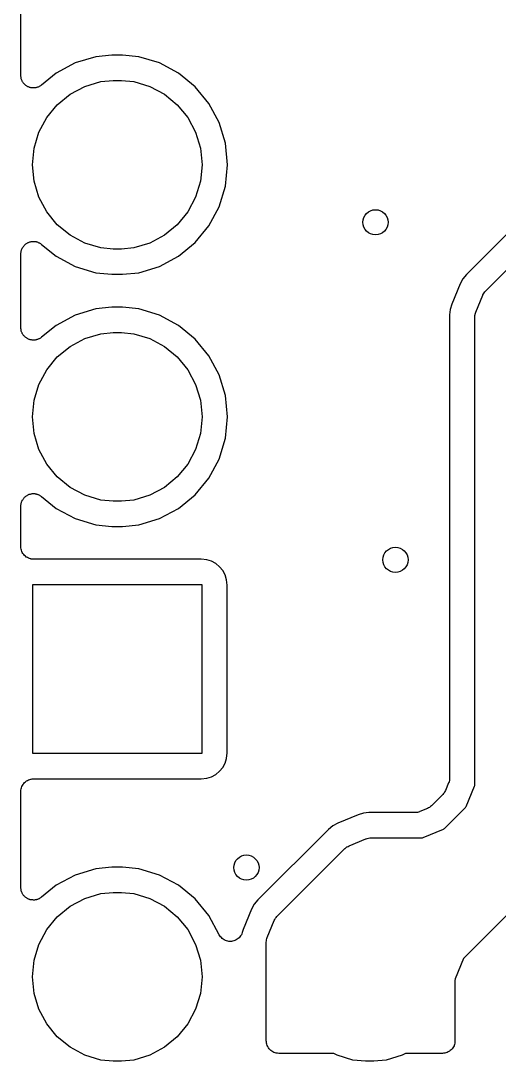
# Model space of a CAD drawing. Extents: x 150.4 to 195, y -135.4 to -96.2.
# Drawn here: x 150.63 to 155.44, y -135.15 to -124.67 of the extents above; entities that cross this region are included whole.
import ezdxf

# ---------------------------------------------------------------- set-up
doc = ezdxf.new("R2010")
doc.units = 0
doc.header["$MEASUREMENT"] = 0
doc.layers.add('BLACK', color=7, linetype='CONTINUOUS')

msp = doc.modelspace()

# ---------------------------------------------------------------- linework, layer by layer
at = {"layer": 'BLACK', "linetype": 'CONTINUOUS'}
for p, q in [((150.629, -125.22), (150.629, -100.563)), ((151.546, -125.016), (151.384, -125.032)), ((151.654, -125.016), (151.546, -125.016)), ((151.816, -125.032), (151.654, -125.016)), ((151.175, -125.095), (150.984, -125.198)), ((151.384, -125.032), (151.175, -125.095)), ((152.025, -125.095), (151.816, -125.032)), ((152.216, -125.198), (152.025, -125.095)), ((150.63, -125.226), (150.629, -125.22)), ((150.63, -125.232), (150.63, -125.226)), ((150.984, -125.198), (150.837, -125.318)), ((152.384, -125.336), (152.216, -125.198)), ((150.631, -125.238), (150.63, -125.232)), ((150.631, -125.245), (150.631, -125.238)), ((150.633, -125.251), (150.631, -125.245)), ((150.634, -125.256), (150.633, -125.251)), ((150.637, -125.262), (150.634, -125.256)), ((150.639, -125.269), (150.637, -125.262)), ((150.641, -125.274), (150.639, -125.269)), ((150.644, -125.279), (150.641, -125.274)), ((150.647, -125.285), (150.644, -125.279)), ((150.65, -125.29), (150.647, -125.285)), ((150.654, -125.295), (150.65, -125.29)), ((150.657, -125.3), (150.654, -125.295)), ((150.662, -125.305), (150.657, -125.3)), ((150.666, -125.31), (150.662, -125.305)), ((150.67, -125.313), (150.666, -125.31)), ((150.675, -125.318), (150.67, -125.313)), ((150.68, -125.321), (150.675, -125.318)), ((150.685, -125.325), (150.68, -125.321)), ((150.69, -125.328), (150.685, -125.325)), ((150.695, -125.332), (150.69, -125.328)), ((150.701, -125.334), (150.695, -125.332)), ((150.707, -125.337), (150.701, -125.334)), ((150.809, -125.335), (150.804, -125.338)), ((150.814, -125.333), (150.809, -125.335)), ((150.82, -125.329), (150.814, -125.333)), ((150.826, -125.326), (150.82, -125.329)), ((150.83, -125.323), (150.826, -125.326)), ((150.835, -125.319), (150.83, -125.323)), ((150.837, -125.318), (150.835, -125.319)), ((151.125, -125.41), (151.273, -125.331)), ((151.273, -125.331), (151.433, -125.282)), ((151.433, -125.282), (151.558, -125.27)), ((151.558, -125.27), (151.642, -125.27)), ((151.642, -125.27), (151.767, -125.282)), ((151.767, -125.282), (151.927, -125.331)), ((151.927, -125.331), (152.075, -125.41)), ((152.522, -125.504), (152.384, -125.336)), ((150.712, -125.339), (150.707, -125.337)), ((150.718, -125.341), (150.712, -125.339)), ((150.724, -125.343), (150.718, -125.341)), ((150.73, -125.345), (150.724, -125.343)), ((150.736, -125.345), (150.73, -125.345)), ((150.742, -125.346), (150.736, -125.345)), ((150.749, -125.346), (150.742, -125.346)), ((150.755, -125.347), (150.749, -125.346)), ((150.761, -125.347), (150.755, -125.347)), ((150.767, -125.347), (150.761, -125.347)), ((150.773, -125.346), (150.767, -125.347)), ((150.78, -125.345), (150.773, -125.346)), ((150.786, -125.343), (150.78, -125.345)), ((150.791, -125.342), (150.786, -125.343)), ((150.797, -125.34), (150.791, -125.342)), ((150.804, -125.338), (150.797, -125.34)), ((150.996, -125.516), (151.125, -125.41)), ((152.075, -125.41), (152.204, -125.516)), ((150.89, -125.645), (150.996, -125.516)), ((152.204, -125.516), (152.31, -125.645)), ((152.625, -125.695), (152.522, -125.504)), ((150.811, -125.793), (150.89, -125.645)), ((152.31, -125.645), (152.389, -125.793)), ((152.688, -125.904), (152.625, -125.695)), ((150.762, -125.953), (150.811, -125.793)), ((152.389, -125.793), (152.438, -125.953)), ((150.746, -126.12), (150.762, -125.953)), ((152.438, -125.953), (152.454, -126.12)), ((152.709, -126.12), (152.688, -125.904)), ((150.762, -126.287), (150.746, -126.12)), ((152.454, -126.12), (152.438, -126.287)), ((152.688, -126.336), (152.709, -126.12)), ((156.126, -126.215), (155.115, -127.226)), ((150.811, -126.447), (150.762, -126.287)), ((152.438, -126.287), (152.389, -126.447)), ((152.625, -126.545), (152.688, -126.336)), ((150.89, -126.595), (150.811, -126.447)), ((152.389, -126.447), (152.31, -126.595)), ((155.308, -127.392), (156.292, -126.408)), ((152.522, -126.736), (152.625, -126.545)), ((150.996, -126.724), (150.89, -126.595)), ((152.31, -126.595), (152.204, -126.724)), ((151.125, -126.83), (150.996, -126.724)), ((152.204, -126.724), (152.075, -126.83)), ((152.384, -126.904), (152.522, -126.736)), ((150.692, -126.911), (150.697, -126.908)), ((150.697, -126.908), (150.703, -126.905)), ((150.703, -126.905), (150.708, -126.902)), ((150.708, -126.902), (150.714, -126.9)), ((150.714, -126.9), (150.72, -126.898)), ((150.72, -126.898), (150.726, -126.897)), ((150.726, -126.897), (150.732, -126.895)), ((150.732, -126.895), (150.738, -126.895)), ((150.738, -126.895), (150.744, -126.893)), ((150.744, -126.893), (150.75, -126.893)), ((150.75, -126.893), (150.757, -126.893)), ((150.757, -126.893), (150.763, -126.893)), ((150.763, -126.893), (150.769, -126.893)), ((150.769, -126.893), (150.775, -126.895)), ((150.775, -126.895), (150.782, -126.895)), ((150.782, -126.895), (150.787, -126.897)), ((150.787, -126.897), (150.793, -126.898)), ((150.793, -126.898), (150.799, -126.901)), ((150.799, -126.901), (150.805, -126.903)), ((150.805, -126.903), (150.81, -126.906)), ((150.81, -126.906), (150.816, -126.908)), ((150.816, -126.908), (150.821, -126.911)), ((151.273, -126.909), (151.125, -126.83)), ((152.075, -126.83), (151.927, -126.909)), ((152.216, -127.042), (152.384, -126.904)), ((150.629, -127.018), (150.63, -127.012)), ((150.63, -127.006), (150.631, -127)), ((150.63, -127.012), (150.63, -127.006)), ((150.631, -127), (150.632, -126.993)), ((150.632, -126.993), (150.634, -126.988)), ((150.634, -126.988), (150.635, -126.982)), ((150.635, -126.982), (150.637, -126.976)), ((150.637, -126.976), (150.639, -126.97)), ((150.639, -126.97), (150.642, -126.965)), ((150.642, -126.965), (150.644, -126.959)), ((150.644, -126.959), (150.648, -126.954)), ((150.648, -126.954), (150.651, -126.948)), ((150.651, -126.948), (150.655, -126.944)), ((150.655, -126.944), (150.658, -126.939)), ((150.658, -126.939), (150.663, -126.934)), ((150.663, -126.934), (150.667, -126.929)), ((150.667, -126.929), (150.672, -126.925)), ((150.672, -126.925), (150.676, -126.921)), ((150.676, -126.921), (150.681, -126.918)), ((150.681, -126.918), (150.686, -126.914)), ((150.686, -126.914), (150.692, -126.911)), ((150.821, -126.911), (150.827, -126.915)), ((150.827, -126.915), (150.832, -126.918)), ((150.832, -126.918), (150.837, -126.922)), ((150.837, -126.922), (150.984, -127.042)), ((151.433, -126.958), (151.273, -126.909)), ((151.558, -126.97), (151.433, -126.958)), ((151.642, -126.97), (151.558, -126.97)), ((151.767, -126.958), (151.642, -126.97)), ((151.927, -126.909), (151.767, -126.958)), ((150.629, -127.02), (150.629, -127.018)), ((150.629, -127.76), (150.629, -127.02)), ((150.984, -127.042), (151.175, -127.145)), ((152.025, -127.145), (152.216, -127.042)), ((151.175, -127.145), (151.384, -127.208)), ((151.384, -127.208), (151.546, -127.224)), ((151.654, -127.224), (151.816, -127.208)), ((151.816, -127.208), (152.025, -127.145)), ((151.546, -127.224), (151.654, -127.224)), ((155.053, -127.319), (154.968, -127.524)), ((155.079, -127.269), (155.053, -127.319)), ((155.115, -127.226), (155.079, -127.269)), ((155.28, -127.434), (155.281, -127.432)), ((155.281, -127.432), (155.286, -127.422)), ((155.286, -127.422), (155.292, -127.411)), ((155.292, -127.411), (155.293, -127.41)), ((155.292, -127.411), (155.292, -127.411)), ((155.293, -127.41), (155.3, -127.401)), ((155.3, -127.401), (155.308, -127.392)), ((154.968, -127.524), (154.951, -127.578)), ((155.21, -127.604), (155.28, -127.434)), ((151.175, -127.635), (150.984, -127.738)), ((151.384, -127.572), (151.175, -127.635)), ((151.546, -127.556), (151.384, -127.572)), ((151.654, -127.556), (151.546, -127.556)), ((151.816, -127.572), (151.654, -127.556)), ((152.025, -127.635), (151.816, -127.572)), ((152.216, -127.738), (152.025, -127.635)), ((154.951, -127.578), (154.946, -127.633)), ((154.946, -127.633), (154.946, -132.297)), ((155.2, -127.65), (155.201, -127.639)), ((155.201, -127.639), (155.202, -127.627)), ((155.202, -127.627), (155.203, -127.627)), ((155.203, -127.626), (155.206, -127.615)), ((155.203, -127.627), (155.203, -127.626)), ((155.206, -127.615), (155.21, -127.604)), ((150.984, -127.738), (150.837, -127.858)), ((152.384, -127.876), (152.216, -127.738)), ((155.2, -127.652), (155.2, -127.65)), ((155.2, -132.367), (155.2, -127.652)), ((155.2, -127.652), (155.2, -127.652)), ((155.2, -127.652), (155.2, -127.652)), ((155.2, -127.652), (155.2, -127.652)), ((150.63, -127.766), (150.629, -127.76)), ((150.63, -127.772), (150.63, -127.766)), ((150.631, -127.778), (150.63, -127.772)), ((150.631, -127.785), (150.631, -127.778)), ((150.633, -127.791), (150.631, -127.785)), ((150.634, -127.796), (150.633, -127.791)), ((150.637, -127.802), (150.634, -127.796)), ((150.639, -127.809), (150.637, -127.802)), ((150.641, -127.814), (150.639, -127.809)), ((150.644, -127.819), (150.641, -127.814)), ((150.647, -127.825), (150.644, -127.819)), ((150.65, -127.83), (150.647, -127.825)), ((150.654, -127.835), (150.65, -127.83)), ((150.657, -127.84), (150.654, -127.835)), ((150.662, -127.845), (150.657, -127.84)), ((150.666, -127.85), (150.662, -127.845)), ((150.67, -127.853), (150.666, -127.85)), ((151.273, -127.871), (151.433, -127.822)), ((151.433, -127.822), (151.558, -127.81)), ((151.558, -127.81), (151.642, -127.81)), ((151.642, -127.81), (151.767, -127.822)), ((151.767, -127.822), (151.927, -127.871)), ((150.675, -127.858), (150.67, -127.853)), ((150.68, -127.861), (150.675, -127.858)), ((150.685, -127.865), (150.68, -127.861)), ((150.69, -127.868), (150.685, -127.865)), ((150.695, -127.872), (150.69, -127.868)), ((150.701, -127.874), (150.695, -127.872)), ((150.707, -127.877), (150.701, -127.874)), ((150.712, -127.879), (150.707, -127.877)), ((150.718, -127.881), (150.712, -127.879)), ((150.724, -127.883), (150.718, -127.881)), ((150.73, -127.885), (150.724, -127.883)), ((150.736, -127.885), (150.73, -127.885)), ((150.742, -127.886), (150.736, -127.885)), ((150.749, -127.886), (150.742, -127.886)), ((150.755, -127.887), (150.749, -127.886)), ((150.761, -127.887), (150.755, -127.887)), ((150.767, -127.887), (150.761, -127.887)), ((150.773, -127.886), (150.767, -127.887)), ((150.78, -127.885), (150.773, -127.886)), ((150.786, -127.883), (150.78, -127.885)), ((150.791, -127.882), (150.786, -127.883)), ((150.797, -127.88), (150.791, -127.882)), ((150.804, -127.878), (150.797, -127.88)), ((150.809, -127.875), (150.804, -127.878)), ((150.814, -127.873), (150.809, -127.875)), ((150.82, -127.869), (150.814, -127.873)), ((150.826, -127.866), (150.82, -127.869)), ((150.83, -127.863), (150.826, -127.866)), ((150.835, -127.859), (150.83, -127.863)), ((150.837, -127.858), (150.835, -127.859)), ((150.996, -128.056), (151.125, -127.95)), ((151.125, -127.95), (151.273, -127.871)), ((151.927, -127.871), (152.075, -127.95)), ((152.075, -127.95), (152.204, -128.056)), ((152.522, -128.044), (152.384, -127.876)), ((150.89, -128.185), (150.996, -128.056)), ((152.204, -128.056), (152.31, -128.185)), ((152.625, -128.235), (152.522, -128.044)), ((150.811, -128.333), (150.89, -128.185)), ((152.31, -128.185), (152.389, -128.333)), ((152.688, -128.444), (152.625, -128.235)), ((150.762, -128.493), (150.811, -128.333)), ((152.389, -128.333), (152.438, -128.493)), ((152.709, -128.66), (152.688, -128.444)), ((150.746, -128.66), (150.762, -128.493)), ((152.438, -128.493), (152.454, -128.66)), ((150.762, -128.827), (150.746, -128.66)), ((152.454, -128.66), (152.438, -128.827)), ((152.688, -128.876), (152.709, -128.66)), ((150.811, -128.987), (150.762, -128.827)), ((152.438, -128.827), (152.389, -128.987)), ((152.625, -129.085), (152.688, -128.876)), ((150.89, -129.135), (150.811, -128.987)), ((152.389, -128.987), (152.31, -129.135)), ((152.522, -129.276), (152.625, -129.085)), ((150.996, -129.264), (150.89, -129.135)), ((152.31, -129.135), (152.204, -129.264)), ((151.125, -129.37), (150.996, -129.264)), ((152.204, -129.264), (152.075, -129.37)), ((152.384, -129.444), (152.522, -129.276)), ((151.273, -129.449), (151.125, -129.37)), ((152.075, -129.37), (151.927, -129.449)), ((150.632, -129.533), (150.634, -129.528)), ((150.634, -129.528), (150.635, -129.522)), ((150.635, -129.522), (150.637, -129.516)), ((150.637, -129.516), (150.639, -129.51)), ((150.639, -129.51), (150.642, -129.505)), ((150.642, -129.505), (150.644, -129.499)), ((150.644, -129.499), (150.648, -129.494)), ((150.648, -129.494), (150.651, -129.488)), ((150.651, -129.488), (150.655, -129.484)), ((150.655, -129.484), (150.658, -129.479)), ((150.658, -129.479), (150.663, -129.474)), ((150.663, -129.474), (150.667, -129.469)), ((150.667, -129.469), (150.672, -129.465)), ((150.672, -129.465), (150.676, -129.461)), ((150.676, -129.461), (150.681, -129.458)), ((150.681, -129.458), (150.686, -129.454)), ((150.686, -129.454), (150.692, -129.451)), ((150.692, -129.451), (150.697, -129.448)), ((150.697, -129.448), (150.703, -129.445)), ((150.703, -129.445), (150.708, -129.442)), ((150.708, -129.442), (150.714, -129.44)), ((150.714, -129.44), (150.72, -129.438)), ((150.72, -129.438), (150.726, -129.437)), ((150.726, -129.437), (150.732, -129.435)), ((150.732, -129.435), (150.738, -129.435)), ((150.738, -129.435), (150.744, -129.433)), ((150.744, -129.433), (150.75, -129.433)), ((150.75, -129.433), (150.757, -129.433)), ((150.757, -129.433), (150.763, -129.433)), ((150.763, -129.433), (150.769, -129.433)), ((150.769, -129.433), (150.775, -129.435)), ((150.775, -129.435), (150.782, -129.435)), ((150.782, -129.435), (150.787, -129.437)), ((150.787, -129.437), (150.793, -129.438)), ((150.793, -129.438), (150.799, -129.441)), ((150.799, -129.441), (150.805, -129.443)), ((150.805, -129.443), (150.81, -129.446)), ((150.81, -129.446), (150.816, -129.448)), ((150.816, -129.448), (150.821, -129.451)), ((150.821, -129.451), (150.827, -129.455)), ((150.827, -129.455), (150.832, -129.458)), ((150.832, -129.458), (150.837, -129.462)), ((150.837, -129.462), (150.984, -129.582)), ((151.433, -129.498), (151.273, -129.449)), ((151.558, -129.51), (151.433, -129.498)), ((151.642, -129.51), (151.558, -129.51)), ((151.767, -129.498), (151.642, -129.51)), ((151.927, -129.449), (151.767, -129.498)), ((152.216, -129.582), (152.384, -129.444)), ((150.629, -129.558), (150.63, -129.552)), ((150.629, -129.56), (150.629, -129.558)), ((150.629, -129.967), (150.629, -129.56)), ((150.63, -129.546), (150.631, -129.54)), ((150.63, -129.552), (150.63, -129.546)), ((150.631, -129.54), (150.632, -129.533)), ((150.984, -129.582), (151.175, -129.685)), ((152.025, -129.685), (152.216, -129.582)), ((151.175, -129.685), (151.384, -129.748)), ((151.816, -129.748), (152.025, -129.685)), ((151.384, -129.748), (151.546, -129.764)), ((151.546, -129.764), (151.654, -129.764)), ((151.654, -129.764), (151.816, -129.748)), ((150.63, -129.979), (150.629, -129.967)), ((150.631, -129.991), (150.63, -129.979)), ((150.631, -129.992), (150.631, -129.991)), ((150.631, -129.991), (150.631, -129.991)), ((150.635, -130.003), (150.631, -129.992)), ((150.638, -130.015), (150.635, -130.003)), ((150.639, -130.016), (150.638, -130.015)), ((150.638, -130.015), (150.638, -130.015)), ((150.644, -130.026), (150.639, -130.016)), ((150.65, -130.037), (150.644, -130.026)), ((150.658, -130.047), (150.65, -130.037)), ((150.65, -130.037), (150.65, -130.037)), ((150.65, -130.037), (150.65, -130.037)), ((150.665, -130.056), (150.658, -130.047)), ((150.666, -130.056), (150.665, -130.056)), ((150.666, -130.057), (150.666, -130.056)), ((150.675, -130.064), (150.666, -130.057)), ((150.684, -130.072), (150.675, -130.064)), ((150.685, -130.072), (150.684, -130.072)), ((150.696, -130.078), (150.685, -130.072)), ((150.685, -130.072), (150.685, -130.072)), ((150.706, -130.084), (150.696, -130.078)), ((150.707, -130.084), (150.706, -130.084)), ((150.706, -130.084), (150.706, -130.084)), ((150.718, -130.088), (150.707, -130.084)), ((150.73, -130.091), (150.718, -130.088)), ((150.73, -130.092), (150.73, -130.091)), ((150.73, -130.091), (150.73, -130.091)), ((150.742, -130.093), (150.73, -130.092)), ((150.754, -130.094), (150.742, -130.093)), ((150.755, -130.094), (150.754, -130.094)), ((150.756, -130.094), (150.755, -130.094)), ((150.755, -130.094), (150.755, -130.094)), ((150.755, -130.094), (150.755, -130.094)), ((152.444, -130.094), (150.756, -130.094)), ((152.5, -130.1), (152.444, -130.094)), ((152.548, -130.114), (152.5, -130.1)), ((152.592, -130.138), (152.548, -130.114)), ((152.63, -130.17), (152.592, -130.138)), ((152.662, -130.208), (152.63, -130.17)), ((152.686, -130.252), (152.662, -130.208)), ((152.7, -130.3), (152.686, -130.252)), ((150.75, -132.05), (150.75, -130.35)), ((150.75, -130.35), (152.45, -130.35)), ((152.45, -130.35), (152.45, -132.05)), ((152.706, -130.356), (152.7, -130.3)), ((152.706, -132.044), (152.706, -130.356)), ((152.45, -132.05), (150.75, -132.05)), ((152.662, -132.192), (152.686, -132.148)), ((152.686, -132.148), (152.7, -132.1)), ((152.7, -132.1), (152.706, -132.044)), ((152.592, -132.262), (152.63, -132.23)), ((152.63, -132.23), (152.662, -132.192)), ((150.651, -132.361), (150.659, -132.352)), ((150.659, -132.352), (150.667, -132.343)), ((150.667, -132.342), (150.676, -132.335)), ((150.667, -132.343), (150.667, -132.342)), ((150.667, -132.342), (150.667, -132.342)), ((150.676, -132.335), (150.686, -132.327)), ((150.686, -132.327), (150.697, -132.321)), ((150.686, -132.327), (150.686, -132.327)), ((150.686, -132.327), (150.686, -132.327)), ((150.697, -132.321), (150.708, -132.315)), ((150.708, -132.315), (150.72, -132.312)), ((150.708, -132.315), (150.708, -132.315)), ((150.708, -132.315), (150.708, -132.315)), ((150.72, -132.312), (150.731, -132.308)), ((150.731, -132.308), (150.732, -132.308)), ((150.732, -132.308), (150.744, -132.307)), ((150.732, -132.308), (150.732, -132.308)), ((150.744, -132.307), (150.756, -132.306)), ((150.756, -132.306), (152.444, -132.306)), ((152.444, -132.306), (152.5, -132.3)), ((152.5, -132.3), (152.548, -132.286)), ((152.548, -132.286), (152.592, -132.262)), ((154.936, -132.346), (154.905, -132.423)), ((154.94, -132.335), (154.936, -132.346)), ((154.943, -132.324), (154.94, -132.335)), ((154.944, -132.322), (154.943, -132.323)), ((154.943, -132.323), (154.943, -132.324)), ((154.945, -132.311), (154.944, -132.322)), ((154.946, -132.299), (154.945, -132.311)), ((154.946, -132.297), (154.946, -132.297)), ((154.946, -132.297), (154.946, -132.297)), ((154.946, -132.297), (154.946, -132.297)), ((154.946, -132.297), (154.946, -132.299)), ((150.629, -132.431), (150.63, -132.419)), ((150.629, -132.432), (150.629, -132.431)), ((150.629, -132.433), (150.629, -132.432)), ((150.629, -132.432), (150.629, -132.432)), ((150.629, -132.432), (150.629, -132.432)), ((150.629, -133.4), (150.629, -132.433)), ((150.63, -132.419), (150.632, -132.407)), ((150.632, -132.406), (150.635, -132.395)), ((150.632, -132.407), (150.632, -132.406)), ((150.632, -132.407), (150.632, -132.407)), ((150.635, -132.395), (150.639, -132.384)), ((150.639, -132.383), (150.645, -132.372)), ((150.639, -132.384), (150.639, -132.383)), ((150.639, -132.383), (150.639, -132.383)), ((150.645, -132.372), (150.651, -132.362)), ((150.651, -132.362), (150.651, -132.361)), ((150.651, -132.361), (150.651, -132.361)), ((154.884, -132.455), (154.877, -132.464)), ((154.892, -132.446), (154.884, -132.455)), ((154.893, -132.445), (154.892, -132.445)), ((154.892, -132.445), (154.892, -132.446)), ((154.898, -132.434), (154.893, -132.445)), ((154.904, -132.424), (154.898, -132.434)), ((154.905, -132.423), (154.904, -132.423)), ((154.904, -132.423), (154.904, -132.423)), ((154.904, -132.423), (154.904, -132.423)), ((154.904, -132.423), (154.904, -132.424)), ((155.113, -132.584), (155.198, -132.379)), ((155.198, -132.379), (155.199, -132.373)), ((155.199, -132.373), (155.2, -132.367)), ((154.877, -132.464), (154.764, -132.577)), ((154.024, -132.668), (153.819, -132.753)), ((154.078, -132.651), (154.024, -132.668)), ((154.133, -132.646), (154.078, -132.651)), ((154.597, -132.646), (154.133, -132.646)), ((154.609, -132.645), (154.597, -132.646)), ((154.62, -132.644), (154.609, -132.645)), ((154.621, -132.644), (154.62, -132.644)), ((154.622, -132.644), (154.621, -132.644)), ((154.633, -132.64), (154.622, -132.644)), ((154.644, -132.637), (154.633, -132.64)), ((154.646, -132.636), (154.644, -132.637)), ((154.723, -132.605), (154.646, -132.636)), ((154.646, -132.636), (154.646, -132.636)), ((154.646, -132.636), (154.646, -132.636)), ((154.646, -132.636), (154.646, -132.636)), ((154.733, -132.599), (154.723, -132.605)), ((154.743, -132.594), (154.733, -132.599)), ((154.744, -132.593), (154.743, -132.594)), ((154.753, -132.586), (154.744, -132.593)), ((154.744, -132.593), (154.744, -132.593)), ((154.763, -132.578), (154.753, -132.586)), ((154.764, -132.577), (154.763, -132.578)), ((154.764, -132.577), (154.764, -132.577)), ((154.764, -132.577), (154.764, -132.577)), ((154.764, -132.577), (154.764, -132.577)), ((154.894, -132.806), (155.106, -132.594)), ((156.606, -132.594), (155.094, -134.106)), ((155.106, -132.594), (155.11, -132.589)), ((155.11, -132.589), (155.113, -132.584)), ((153.819, -132.753), (153.769, -132.779)), ((153.726, -132.815), (153.015, -133.526)), ((153.769, -132.779), (153.726, -132.815)), ((154.679, -132.898), (154.884, -132.813)), ((154.884, -132.813), (154.889, -132.81)), ((154.889, -132.81), (154.894, -132.806)), ((153.913, -132.991), (153.923, -132.986)), ((153.923, -132.986), (153.934, -132.98)), ((153.934, -132.98), (154.104, -132.91)), ((154.104, -132.91), (154.105, -132.909)), ((154.104, -132.91), (154.104, -132.91)), ((154.104, -132.91), (154.104, -132.91)), ((154.104, -132.91), (154.104, -132.91)), ((154.105, -132.909), (154.117, -132.906)), ((154.117, -132.906), (154.128, -132.902)), ((154.128, -132.902), (154.128, -132.902)), ((154.128, -132.902), (154.129, -132.902)), ((154.129, -132.902), (154.141, -132.901)), ((154.141, -132.901), (154.152, -132.9)), ((154.152, -132.9), (154.667, -132.9)), ((154.667, -132.9), (154.673, -132.899)), ((154.673, -132.899), (154.679, -132.898)), ((153.208, -133.692), (153.892, -133.008)), ((153.892, -133.008), (153.893, -133.007)), ((153.892, -133.008), (153.892, -133.008)), ((153.892, -133.008), (153.892, -133.008)), ((153.893, -133.007), (153.894, -133.006)), ((153.894, -133.006), (153.903, -132.999)), ((153.903, -132.999), (153.912, -132.992)), ((153.912, -132.992), (153.912, -132.991)), ((153.912, -132.991), (153.913, -132.991)), ((151.546, -133.196), (151.384, -133.212)), ((151.654, -133.196), (151.546, -133.196)), ((151.816, -133.212), (151.654, -133.196)), ((151.175, -133.275), (150.984, -133.378)), ((151.384, -133.212), (151.175, -133.275)), ((152.025, -133.275), (151.816, -133.212)), ((152.216, -133.378), (152.025, -133.275)), ((150.63, -133.406), (150.629, -133.4)), ((150.984, -133.378), (150.837, -133.498)), ((152.384, -133.516), (152.216, -133.378)), ((150.63, -133.412), (150.63, -133.406)), ((150.631, -133.418), (150.63, -133.412)), ((150.631, -133.425), (150.631, -133.418)), ((150.633, -133.431), (150.631, -133.425)), ((150.634, -133.436), (150.633, -133.431)), ((150.637, -133.442), (150.634, -133.436)), ((150.639, -133.449), (150.637, -133.442)), ((150.641, -133.454), (150.639, -133.449)), ((150.644, -133.459), (150.641, -133.454)), ((150.647, -133.465), (150.644, -133.459)), ((150.65, -133.47), (150.647, -133.465)), ((150.654, -133.475), (150.65, -133.47)), ((150.657, -133.48), (150.654, -133.475)), ((150.662, -133.485), (150.657, -133.48)), ((150.666, -133.49), (150.662, -133.485)), ((150.67, -133.493), (150.666, -133.49)), ((150.675, -133.498), (150.67, -133.493)), ((150.68, -133.501), (150.675, -133.498)), ((150.685, -133.505), (150.68, -133.501)), ((150.69, -133.508), (150.685, -133.505)), ((150.695, -133.512), (150.69, -133.508)), ((150.82, -133.509), (150.814, -133.513)), ((150.826, -133.506), (150.82, -133.509)), ((150.83, -133.503), (150.826, -133.506)), ((150.835, -133.499), (150.83, -133.503)), ((150.837, -133.498), (150.835, -133.499)), ((151.273, -133.511), (151.433, -133.462)), ((151.433, -133.462), (151.558, -133.45)), ((151.558, -133.45), (151.642, -133.45)), ((151.642, -133.45), (151.767, -133.462)), ((151.767, -133.462), (151.927, -133.511)), ((150.701, -133.514), (150.695, -133.512)), ((150.707, -133.517), (150.701, -133.514)), ((150.712, -133.519), (150.707, -133.517)), ((150.718, -133.521), (150.712, -133.519)), ((150.724, -133.523), (150.718, -133.521)), ((150.73, -133.525), (150.724, -133.523)), ((150.736, -133.525), (150.73, -133.525)), ((150.742, -133.526), (150.736, -133.525)), ((150.749, -133.526), (150.742, -133.526)), ((150.755, -133.527), (150.749, -133.526)), ((150.761, -133.527), (150.755, -133.527)), ((150.767, -133.527), (150.761, -133.527)), ((150.773, -133.526), (150.767, -133.527)), ((150.78, -133.525), (150.773, -133.526)), ((150.786, -133.523), (150.78, -133.525)), ((150.791, -133.522), (150.786, -133.523)), ((150.797, -133.52), (150.791, -133.522)), ((150.804, -133.518), (150.797, -133.52)), ((150.809, -133.515), (150.804, -133.518)), ((150.814, -133.513), (150.809, -133.515)), ((150.996, -133.696), (151.125, -133.59)), ((151.125, -133.59), (151.273, -133.511)), ((151.927, -133.511), (152.075, -133.59)), ((152.075, -133.59), (152.204, -133.696)), ((152.522, -133.684), (152.384, -133.516)), ((152.979, -133.569), (152.953, -133.619)), ((153.015, -133.526), (152.979, -133.569)), ((150.89, -133.825), (150.996, -133.696)), ((152.204, -133.696), (152.31, -133.825)), ((152.625, -133.876), (152.522, -133.684)), ((152.953, -133.619), (152.868, -133.824)), ((153.186, -133.722), (153.192, -133.711)), ((153.192, -133.711), (153.193, -133.71)), ((153.192, -133.711), (153.192, -133.711)), ((153.193, -133.71), (153.2, -133.701)), ((153.2, -133.701), (153.208, -133.692)), ((150.811, -133.973), (150.89, -133.825)), ((152.31, -133.825), (152.389, -133.973)), ((152.868, -133.824), (152.859, -133.853)), ((153.11, -133.904), (153.18, -133.734)), ((153.18, -133.734), (153.181, -133.732)), ((153.181, -133.732), (153.186, -133.722)), ((152.632, -133.886), (152.625, -133.876)), ((152.639, -133.897), (152.632, -133.886)), ((152.648, -133.905), (152.639, -133.897)), ((152.639, -133.897), (152.639, -133.897)), ((152.639, -133.897), (152.639, -133.897)), ((152.656, -133.914), (152.648, -133.905)), ((152.657, -133.914), (152.656, -133.914)), ((152.656, -133.914), (152.656, -133.914)), ((152.667, -133.921), (152.657, -133.914)), ((152.677, -133.928), (152.667, -133.921)), ((152.688, -133.933), (152.677, -133.928)), ((152.677, -133.928), (152.677, -133.928)), ((152.677, -133.928), (152.677, -133.928)), ((152.796, -133.929), (152.785, -133.934)), ((152.807, -133.922), (152.796, -133.929)), ((152.796, -133.929), (152.796, -133.929)), ((152.796, -133.929), (152.796, -133.929)), ((152.817, -133.915), (152.807, -133.922)), ((152.826, -133.907), (152.817, -133.915)), ((152.817, -133.915), (152.817, -133.915)), ((152.817, -133.915), (152.817, -133.915)), ((152.835, -133.898), (152.826, -133.907)), ((152.842, -133.888), (152.835, -133.898)), ((152.835, -133.898), (152.835, -133.898)), ((152.835, -133.898), (152.835, -133.898)), ((152.849, -133.878), (152.842, -133.888)), ((152.853, -133.866), (152.849, -133.877)), ((152.849, -133.877), (152.849, -133.878)), ((152.849, -133.878), (152.849, -133.878)), ((152.858, -133.855), (152.853, -133.866)), ((152.859, -133.853), (152.858, -133.855)), ((152.858, -133.855), (152.858, -133.855)), ((152.858, -133.855), (152.858, -133.855)), ((152.858, -133.855), (152.858, -133.855)), ((153.101, -133.939), (153.102, -133.927)), ((153.102, -133.927), (153.103, -133.927)), ((153.103, -133.926), (153.106, -133.915)), ((153.103, -133.927), (153.103, -133.926)), ((153.106, -133.915), (153.11, -133.904)), ((150.762, -134.133), (150.811, -133.973)), ((152.389, -133.973), (152.438, -134.133)), ((152.7, -133.938), (152.688, -133.933)), ((152.712, -133.94), (152.7, -133.938)), ((152.7, -133.938), (152.7, -133.938)), ((152.7, -133.938), (152.7, -133.938)), ((152.724, -133.943), (152.712, -133.94)), ((152.737, -133.943), (152.724, -133.943)), ((152.724, -133.943), (152.724, -133.943)), ((152.724, -133.943), (152.724, -133.943)), ((152.749, -133.943), (152.737, -133.943)), ((152.761, -133.941), (152.749, -133.943)), ((152.749, -133.943), (152.749, -133.943)), ((152.749, -133.943), (152.749, -133.943)), ((152.773, -133.938), (152.761, -133.941)), ((152.785, -133.934), (152.773, -133.938)), ((152.773, -133.938), (152.773, -133.938)), ((152.773, -133.938), (152.773, -133.938)), ((153.1, -133.95), (153.101, -133.939)), ((153.1, -133.952), (153.1, -133.95)), ((153.1, -134.944), (153.1, -133.952)), ((153.1, -133.952), (153.1, -133.952)), ((153.1, -133.952), (153.1, -133.952)), ((153.1, -133.952), (153.1, -133.952)), ((150.746, -134.3), (150.762, -134.133)), ((152.438, -134.133), (152.454, -134.3)), ((155.087, -134.116), (155.002, -134.321)), ((155.09, -134.111), (155.087, -134.116)), ((155.094, -134.106), (155.09, -134.111)), ((150.762, -134.467), (150.746, -134.3)), ((152.454, -134.3), (152.438, -134.467)), ((155.001, -134.327), (155, -134.333)), ((155, -134.333), (155, -134.944)), ((155.002, -134.321), (155.001, -134.327)), ((150.811, -134.627), (150.762, -134.467)), ((152.438, -134.467), (152.389, -134.627)), ((150.89, -134.775), (150.811, -134.627)), ((152.389, -134.627), (152.31, -134.775)), ((150.996, -134.904), (150.89, -134.775)), ((152.31, -134.775), (152.204, -134.904)), ((151.125, -135.01), (150.996, -134.904)), ((152.204, -134.904), (152.075, -135.01)), ((153.101, -134.956), (153.1, -134.944)), ((153.102, -134.968), (153.101, -134.956)), ((153.102, -134.969), (153.102, -134.968)), ((153.102, -134.968), (153.102, -134.968)), ((153.106, -134.98), (153.102, -134.969)), ((154.997, -134.97), (154.994, -134.982)), ((154.999, -134.958), (154.997, -134.97)), ((154.997, -134.97), (154.997, -134.97)), ((154.997, -134.97), (154.997, -134.97)), ((155, -134.946), (154.999, -134.958)), ((155, -134.944), (155, -134.945)), ((155, -134.945), (155, -134.945)), ((155, -134.945), (155, -134.945)), ((155, -134.945), (155, -134.946)), ((151.273, -135.089), (151.125, -135.01)), ((152.075, -135.01), (151.927, -135.089)), ((153.109, -134.992), (153.106, -134.98)), ((153.11, -134.992), (153.109, -134.992)), ((153.109, -134.992), (153.109, -134.992)), ((153.115, -135.003), (153.11, -134.992)), ((153.121, -135.014), (153.115, -135.003)), ((153.129, -135.024), (153.121, -135.014)), ((153.121, -135.014), (153.121, -135.014)), ((153.121, -135.014), (153.121, -135.014)), ((153.136, -135.033), (153.129, -135.024)), ((153.137, -135.033), (153.136, -135.033)), ((153.146, -135.041), (153.137, -135.033)), ((153.137, -135.033), (153.137, -135.033)), ((153.155, -135.049), (153.146, -135.041)), ((153.156, -135.049), (153.155, -135.049)), ((153.167, -135.055), (153.156, -135.049)), ((153.156, -135.049), (153.156, -135.049)), ((153.177, -135.061), (153.167, -135.055)), ((153.178, -135.061), (153.177, -135.061)), ((153.177, -135.061), (153.177, -135.061)), ((153.189, -135.065), (153.178, -135.061)), ((153.201, -135.068), (153.189, -135.065)), ((153.213, -135.07), (153.201, -135.068)), ((153.201, -135.068), (153.201, -135.068)), ((153.201, -135.068), (153.201, -135.068)), ((153.225, -135.071), (153.213, -135.07)), ((153.226, -135.071), (153.225, -135.071)), ((153.227, -135.071), (153.226, -135.071)), ((153.226, -135.071), (153.226, -135.071)), ((153.226, -135.071), (153.226, -135.071)), ((153.779, -135.071), (153.227, -135.071)), ((153.813, -135.089), (153.779, -135.071)), ((154.501, -135.071), (154.467, -135.089)), ((154.873, -135.071), (154.501, -135.071)), ((154.885, -135.07), (154.873, -135.071)), ((154.897, -135.069), (154.885, -135.07)), ((154.898, -135.069), (154.897, -135.069)), ((154.897, -135.069), (154.897, -135.069)), ((154.909, -135.065), (154.898, -135.069)), ((154.921, -135.062), (154.909, -135.065)), ((154.932, -135.056), (154.921, -135.061)), ((154.921, -135.061), (154.921, -135.062)), ((154.921, -135.062), (154.921, -135.062)), ((154.943, -135.05), (154.932, -135.056)), ((154.953, -135.042), (154.943, -135.05)), ((154.943, -135.05), (154.943, -135.05)), ((154.943, -135.05), (154.943, -135.05)), ((154.962, -135.035), (154.953, -135.042)), ((154.97, -135.025), (154.962, -135.034)), ((154.962, -135.034), (154.962, -135.034)), ((154.962, -135.034), (154.962, -135.035)), ((154.978, -135.016), (154.97, -135.025)), ((154.984, -135.004), (154.978, -135.015)), ((154.978, -135.015), (154.978, -135.015)), ((154.978, -135.015), (154.978, -135.016)), ((154.99, -134.994), (154.984, -135.004)), ((154.994, -134.982), (154.99, -134.993)), ((154.99, -134.993), (154.99, -134.994)), ((154.99, -134.994), (154.99, -134.994)), ((151.433, -135.138), (151.273, -135.089)), ((151.558, -135.15), (151.433, -135.138)), ((151.642, -135.15), (151.558, -135.15)), ((151.767, -135.138), (151.642, -135.15)), ((151.927, -135.089), (151.767, -135.138)), ((153.973, -135.138), (153.813, -135.089)), ((154.098, -135.15), (153.973, -135.138)), ((154.182, -135.15), (154.098, -135.15)), ((154.307, -135.138), (154.182, -135.15)), ((154.467, -135.089), (154.307, -135.138))]:
    msp.add_line(p, q, dxfattribs=at)
at = {"layer": 'BLACK'}
for centre in [(154.2, -126.7), (154.4, -130.1), (152.9, -133.2)]:
    msp.add_circle(centre, 0.127, dxfattribs=at)

doc.saveas('drawing.dxf')
